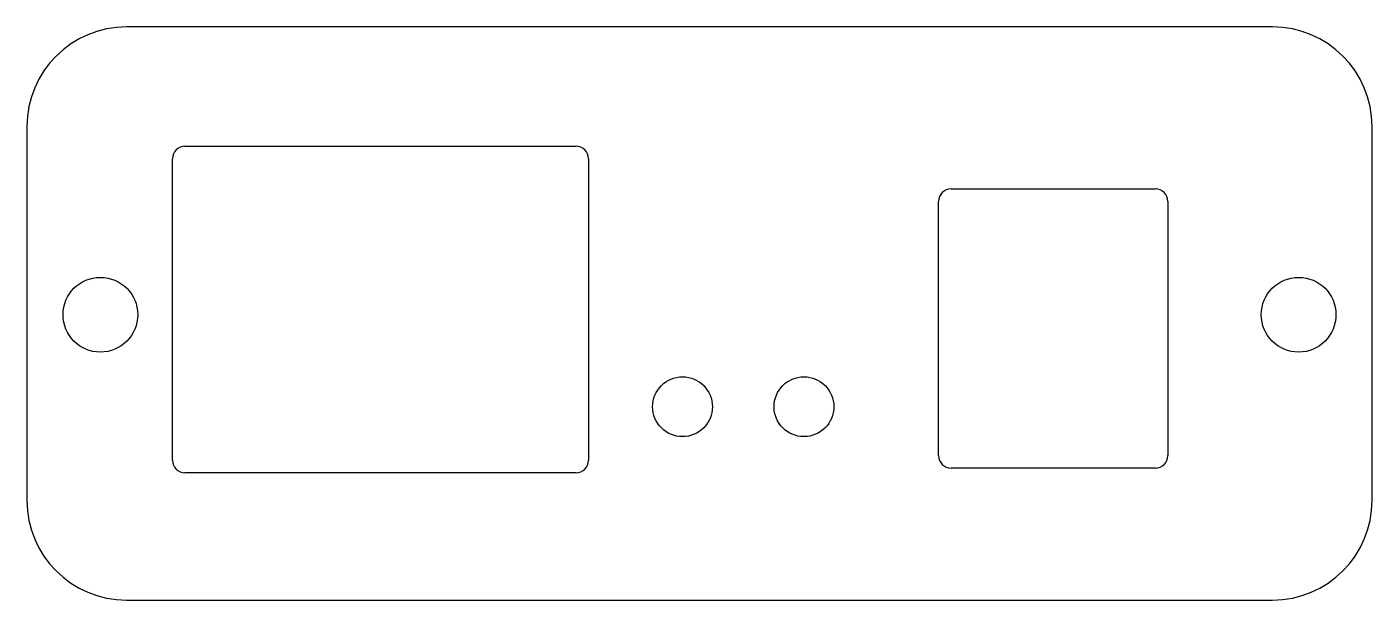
# Model space of a CAD drawing. Header units: millimetres. Extents: x 0 to 54, y 0 to 23.
import ezdxf

# ---------------------------------------------------------------- set-up
doc = ezdxf.new("R2010")
doc.units = ezdxf.units.MM
doc.layers.add('Contour', color=7, linetype='CONTINUOUS')

msp = doc.modelspace()

# ---------------------------------------------------------------- linework, layer by layer
at = {"layer": 'Contour', "color": 7, "linetype": 'CONTINUOUS'}
for p, q in [((50, 23), (4, 23)), ((0, 19), (0, 4)), ((54, 4), (54, 19)), ((6.344, 18.209), (22.044, 18.209)), ((5.844, 5.609), (5.844, 17.709)), ((22.544, 17.709), (22.544, 5.609)), ((37.1, 16.5), (45.3, 16.5)), ((36.6, 5.8), (36.6, 16)), ((45.8, 16), (45.8, 5.8)), ((22.044, 5.109), (6.344, 5.109)), ((45.3, 5.3), (37.1, 5.3)), ((4, 0), (50, 0))]:
    msp.add_line(p, q, dxfattribs=at)
for centre, radius in [((2.95, 11.45), 1.5), ((51.05, 11.45), 1.5), ((26.319, 7.759), 1.2), ((31.193, 7.759), 1.2)]:
    msp.add_circle(centre, radius, dxfattribs=at)
for centre, radius, start, end in [((4, 19), 4, 90, 180), ((50, 19), 4, 0, 90), ((6.344, 17.709), 0.5, 450, 180), ((22.044, 17.709), 0.5, 360, 90), ((37.1, 16), 0.5, 450, 180), ((45.3, 16), 0.5, 360, 90), ((6.344, 5.609), 0.5, 180, -90), ((22.044, 5.609), 0.5, 270, 0), ((37.1, 5.8), 0.5, 180, -90), ((45.3, 5.8), 0.5, 270, 0), ((4, 4), 4, 180, 270), ((50, 4), 4, -90, 0)]:
    msp.add_arc(centre, radius, start, end, dxfattribs=at)

doc.saveas('drawing.dxf')
